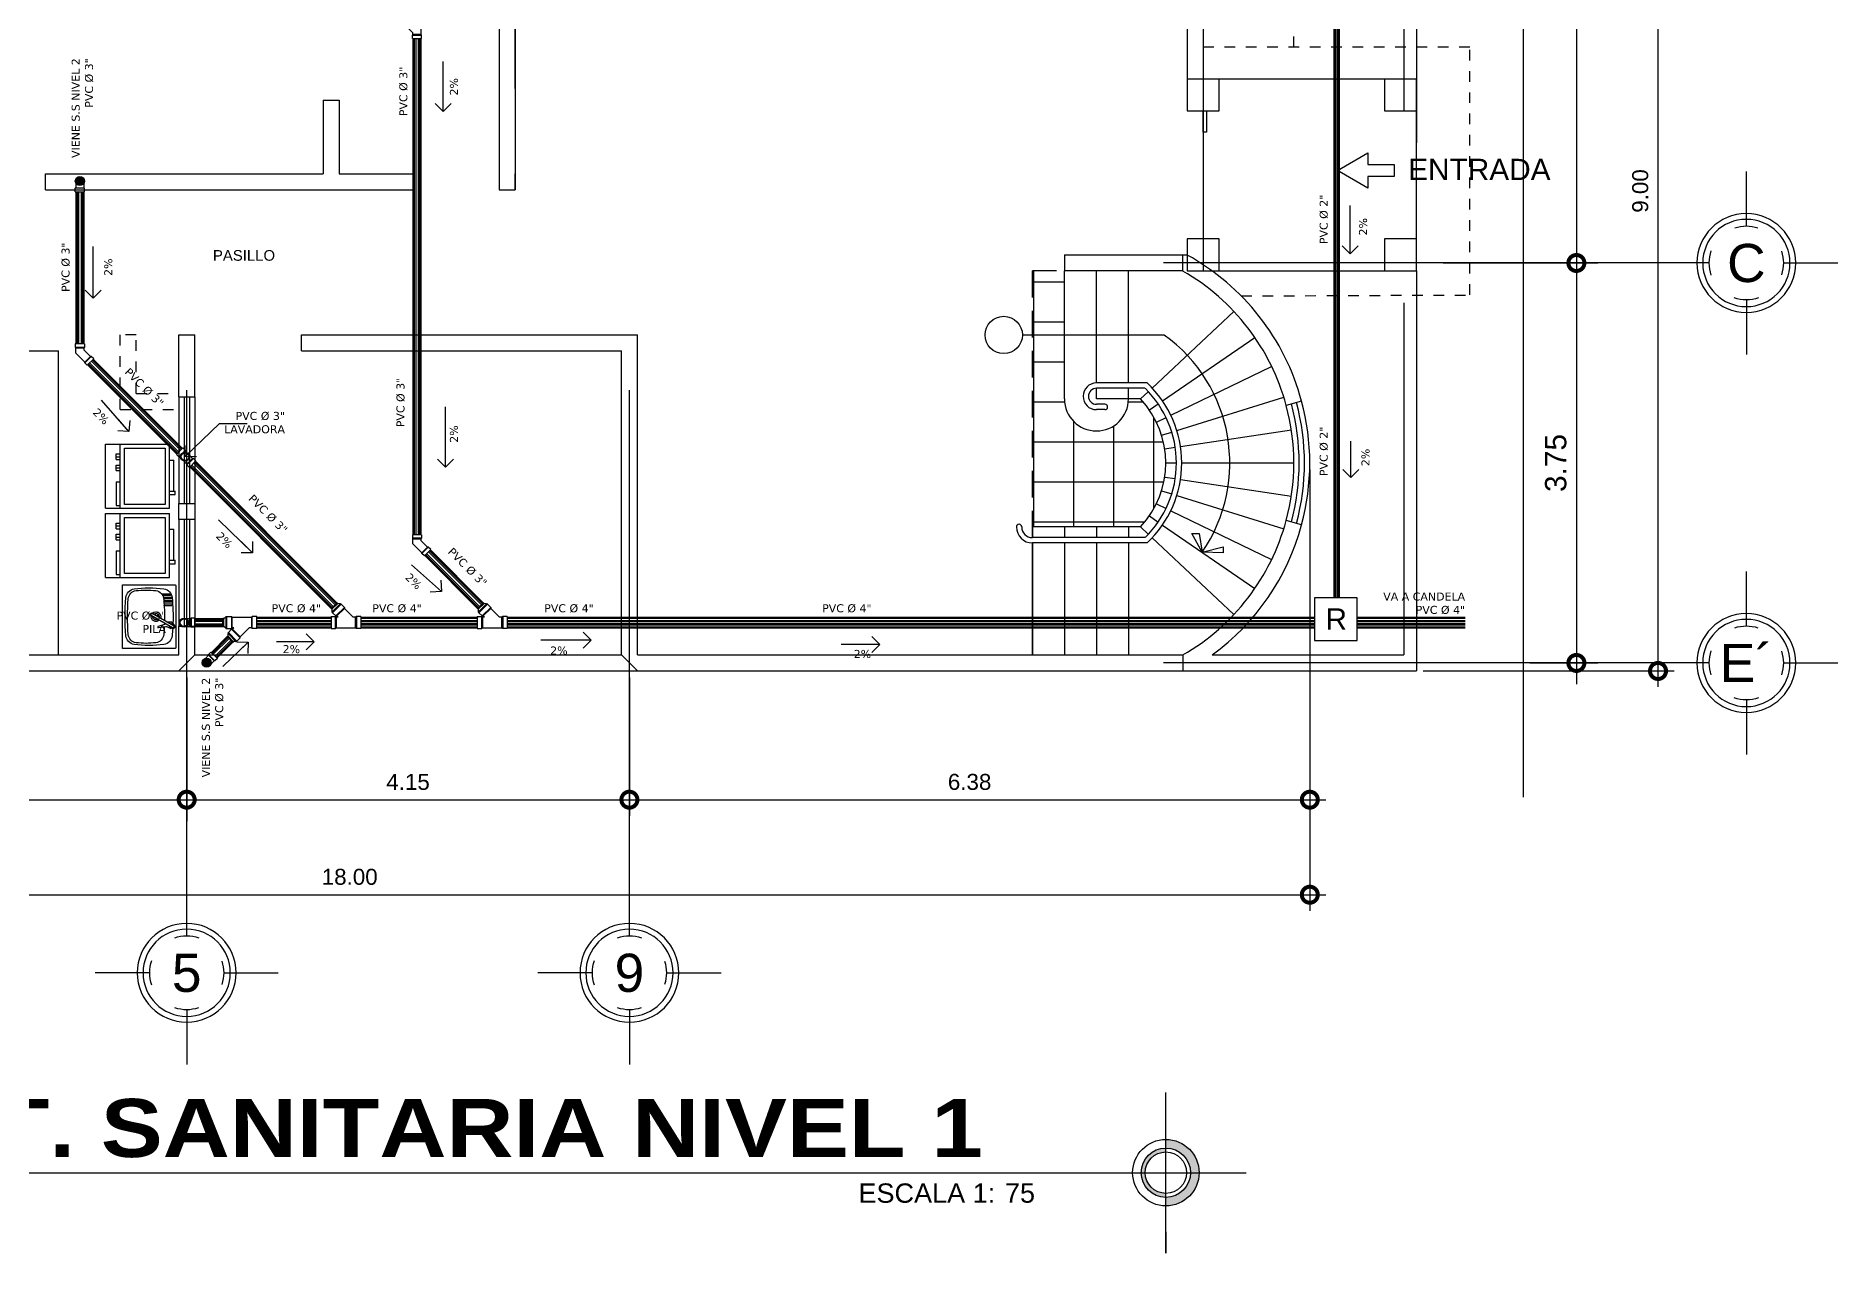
# Model space of a CAD drawing. Header units: inches. Extents: x -370 to 18, y -197 to 199.
# Drawn here: x -309.47 to -292.58, y -91.3 to -79.89 of the extents above; entities that cross this region are included whole.
import ezdxf
from ezdxf.enums import TextEntityAlignment as Align

# ---------------------------------------------------------------- set-up
doc = ezdxf.new("R2010")
doc.units = ezdxf.units.IN
doc.header["$MEASUREMENT"] = 0
doc.header["$PDMODE"] = 34
doc.header["$PDSIZE"] = 0.2
for name, pattern in [('CENTER2', [28.575, 19.05, -3.175, 3.175, -3.175]), ('DASHED', [0.75, 0.5, -0.25]), ('RAYITAS', [0.375, 0.25, -0.125])]:
    doc.linetypes.add(name, pattern=pattern)
for name, color, linetype in [('artefactos', 1, 'Continuous'), ('DRENAJE', 1, 'Continuous'), ('MUEBLES', 7, 'Continuous'), ('sanitarios', 9, 'Continuous'), ('SIMBOLOS', 7, 'Continuous')]:
    doc.layers.add(name, color=color, linetype=linetype)
doc.styles.add('1', font='arial.ttf')
doc.styles.add('2', font='')
doc.styles.get("Standard").update_dxf_attribs({"font": 'arial.ttf'})
doc.styles.add('VERDANA2', font='verdana.ttf')
doc.styles.get('2').set_extended_font_data('Arial Black')
doc.dimstyles.new('E100', dxfattribs={"dimtxt": 0.15, "dimasz": 0.15, "dimexe": 0.15, "dimexo": 0.0625, "dimgap": 0.09, "dimtad": 1, "dimzin": 0, "dimdsep": 46, "dimtxsty": 'Standard', "dimblk": 'DOTSMALL', "dimcen": 0.09, "dimdle": 0.15, "dimclrd": 1, "dimclre": 1, "dimclrt": 2, "dimazin": 0, "dimtfac": 1, "dimtofl": 0, "dimtmove": 1, "dimatfit": 1, "dimldrblk": 'OPEN90', "dimfxl": 1, "dimtolj": 1, "dimtzin": 0, "dimarcsym": 0})

# ---------------------------------------------------------------- blocks, each defined once
blk = doc.blocks.new('lava_pl')
at = {"layer": 'artefactos'}
for p, q in [((-0.6, 0.6), (-0.6, 0)), ((-0.6, 0.6), (0, 0.6)), ((0, 0.6), (0, 0)), ((-0.6, 0.461), (0, 0.461)), ((-0.574, 0.5), (-0.574, 0.461)), ((-0.352, 0.5), (-0.574, 0.5)), ((-0.352, 0.5), (-0.352, 0.461)), ((-0.248, 0.5), (-0.196, 0.5)), ((-0.248, 0.5), (-0.248, 0.463)), ((-0.248, 0.463), (-0.196, 0.463)), ((-0.222, 0.5), (-0.222, 0.463)), ((-0.196, 0.5), (-0.196, 0.463)), ((-0.143, 0.5), (-0.091, 0.5)), ((-0.143, 0.5), (-0.143, 0.463)), ((-0.143, 0.463), (-0.091, 0.463)), ((-0.117, 0.5), (-0.117, 0.463)), ((-0.091, 0.5), (-0.091, 0.463)), ((-0.6, 0), (0, 0)), ((-0.473, 0), (-0.473, -0.055)), ((-0.439, 0), (-0.439, -0.055)), ((-0.473, -0.055), (-0.439, -0.055)), ((-0.439, 0), (-0.439, -0.04)), ((-0.439, -0.04), (-0.149, -0.04)), ((-0.149, 0), (-0.149, -0.04))]:
    blk.add_line(p, q, dxfattribs=at)
blk.add_lwpolyline([(-0.564, 0.421), (-0.037, 0.421), (-0.037, 0.04), (-0.564, 0.04)], close=True, dxfattribs=at)
blk = doc.blocks.new('lavamanos tlimpio')
at = {"layer": 'artefactos'}
for p, q in [((10.6, -10.3), (10.6, -3.5)), ((11.9, -10.4), (11.9, -3.5)), ((13.8, -10.4), (13.8, -3.7)), ((15.1, -10.6), (15.1, -3.7)), ((17, -10.7), (17, -3.9)), ((18.3, -11.1), (18.3, -3.9)), ((20.2, -11.5), (20.2, -4.8)), ((21.5, -13), (21.5, -4.8))]:
    blk.add_line(p, q, dxfattribs=at)
blk.add_lwpolyline([(30, -49.2), (30, -0.8, 0.414214), (29.2, 0), (-29.2, 0, 0.414214), (-30, -0.8), (-30, -49.2, 0.414214), (-29.2, -50), (29.2, -50, 0.414214)], format="xyb", close=True, dxfattribs=at)
for points in [[(-6.3, -2.5, 0.16165), (-7.8, -1.6), (-9.1, -0.8, 0.405288), (-11.2, -2), (-11.2, -3.5, 0.262176), (-10.5, -6.2)], [(-9.6, -4.3, 0.344116), (-9.7, -7.7), (-9.5, -8.3, -0.110943), (-9.5, -9.1), (-10.6, -16, 0.394589), (-10.1, -16.7), (-10, -16.7)], [(-6.8, -9.1, 0.076052), (-7.1, -9.7), (-9.1, -16.3, -0.394589), (-9.8, -16.8), (-10, -16.7)], [(-5.4, -7.7, 0.68313), (-7.9, -3.3)]]:
    blk.add_lwpolyline(points, format="xyb", dxfattribs=at)
for points in [[(-10.5, -6.2), (-9.9, -7.4)], [(-10.4, -3), (1.1, -23)], [(-8.6, -2), (2.9, -22)]]:
    blk.add_lwpolyline(points, dxfattribs=at)
for centre, radius, start, end in [((73, -25), 100, 171.9569, 188.0431), ((-17.1, -12.3), 9, 95.138, 171.9569), ((-16, -19.7), 8.5, 94.7912, 172.9336), ((0, -202.5), 200, 93.2141, 95.138), ((0, -210.5), 200, 92.7843, 94.7912), ((-9.5, -2.5), 1.5, 9.298, 247.8045), ((-9.5, -2.5), 1, 30, 210), ((-7.5, -5), 2.75, 152.2794, 192.5302), ((-7.5, -5), 2.75, 351.5788, 108.8589), ((0, -210.5), 200, 91.7204, 92.1195), ((0, -202.5), 200, 84.862, 91.7916), ((0, -18.5), 4.5, 136.0639, 277.5113), ((0, -210.5), 200, 85.2728, 91.0678), ((0, -18.5), 3, 144.5233, 275.4767), ((0, -18.5), 4.5, 316.1452, 110.3438), ((0, -18.5), 3, 314.5724, 105.4276), ((10.1, -10.3), 0.5, 267.0983, 0), ((11.3, -3.5), 0.65, 0, 180), ((12.4, -10.4), 0.5, 180, 266.4399), ((13.3, -10.4), 0.5, 266.1822, 0), ((14.5, -3.7), 0.65, 0, 180), ((15.6, -10.6), 0.5, 180, 265.5232), ((16.5, -10.7), 0.5, 266.4637, 0), ((16, -19.7), 8.5, 7.0664, 86.7126), ((17.7, -3.9), 0.65, 0, 180), ((17.1, -12.3), 9, 8.0431, 84.862), ((18.8, -11.1), 0.5, 180, 251.5041), ((19.7, -11.5), 0.5, 245.3398, 0), ((20.9, -4.8), 0.65, 0, 179.9999), ((22, -13), 0.5, 180, 227.7171), ((-73, -25), 100, 351.9569, 8.0431), ((50, -27.8), 75, 172.9336, 187.0664), ((2, -22.5), 1.5, 161.8103, 78.1897), ((2, -22.5), 1, 210, 30), ((-50, -27.8), 75, 352.9336, 7.0664), ((-17.1, -37.7), 9, 188.0431, 264.862), ((-16, -36), 8.5, 187.0664, 265.2088), ((0, 152.5), 200, 264.862, 275.138), ((0, 154.8), 200, 265.2088, 274.7912), ((16, -36), 8.5, 274.7912, 352.9336), ((17.1, -37.7), 9, 275.138, 351.9569)]:
    blk.add_arc(centre, radius, start, end, dxfattribs=at)
blk = doc.blocks.new('EJE NORTE NUEVO')
at = {"color": 8}
for p, q in [((0, 3.252), (0, 3.764)), ((-0.347, 2.905), (-0.859, 2.905)), ((0.347, 2.905), (0.859, 2.905))]:
    blk.add_line(p, q, dxfattribs=at)
at = {"color": 2, "linetype": 'CENTER2'}
blk.add_line((0, 2.558), (0, -2.558), dxfattribs=at)
at = {"color": 8}
blk.add_circle((0, 2.905), 0.463, dxfattribs=at)
at = {"color": 4}
blk.add_circle((0, 2.905), 0.409, dxfattribs=at)
at = {"color": 8}
for start, end in [(71.4161, 108.5839), (160.6993, 199.2784), (341.7694, 18.2529), (251.0526, 288.9474)]:
    blk.add_arc((0, 2.905), 0.347, start, end, dxfattribs=at)
at = {"color": 4}
blk.add_attdef('A', text='', height=0.358, dxfattribs=at).set_placement((0, 2.905), align=Align.MIDDLE_CENTER)
blk = doc.blocks.new('_DotSmall')
at = {"color": 0, "linetype": 'ByBlock', "const_width": 0.5}
blk.add_lwpolyline([(-0.0625, 0, 1), (0.0625, 0, 1)], format="xyb", close=True, dxfattribs=at)
blk = doc.blocks.new('*D139')
at = {"color": 1, "lineweight": -2, "transparency": 16777216}
for p, q in [((-241.938, 105.222), (-241.938, 103.877)), ((-234.541, 105.222), (-234.541, 103.877)), ((-242.138, 104.077), (-234.341, 104.077))]:
    blk.add_line(p, q, dxfattribs=at)
at = {"layer": 'DEFPOINTS', "color": 0, "transparency": 16777216}
for p in [(-241.938, 105.284), (-234.541, 105.284), (-234.541, 104.077)]:
    blk.add_point(p, dxfattribs=at)
at = {"color": 1, "lineweight": -2, "transparency": 16777216, "xscale": 0.3, "yscale": 0.3, "zscale": 0.3, "rotation": 180}
blk.add_blockref('_DotSmall', (-241.938, 104.077), dxfattribs=at)
at = {"color": 1, "lineweight": -2, "transparency": 16777216, "xscale": 0.3, "yscale": 0.3, "zscale": 0.3}
blk.add_blockref('_DotSmall', (-234.541, 104.077), dxfattribs=at)
at = {"color": 2, "transparency": 16777216, "insert": (-238.24, 104.269), "char_height": 0.2, "attachment_point": 5}
blk.add_mtext('\\A1;7.40', dxfattribs=at)
blk = doc.blocks.new('_Open90')
at = {"color": 0, "linetype": 'ByBlock', "lineweight": -2}
for p, q in [((0, 0), (-1, 0)), ((-0.5, 0.5), (0, 0)), ((0, 0), (-0.5, -0.5))]:
    blk.add_line(p, q, dxfattribs=at)
blk = doc.blocks.new('*D491')
at = {"color": 1, "lineweight": -2, "transparency": 16777216}
for p, q in [((7.472, -0.062), (7.472, -1.357)), ((11.622, -0.062), (11.622, -1.357)), ((7.322, -1.207), (11.772, -1.207))]:
    blk.add_line(p, q, dxfattribs=at)
at = {"layer": 'DEFPOINTS', "color": 0, "transparency": 16777216}
for p in [(7.472, 0), (11.622, 0), (11.622, -1.207)]:
    blk.add_point(p, dxfattribs=at)
at = {"color": 1, "lineweight": -2, "transparency": 16777216, "xscale": 0.3, "yscale": 0.3, "zscale": 0.3, "rotation": 180}
blk.add_blockref('_DotSmall', (7.472, -1.207), dxfattribs=at)
at = {"color": 1, "lineweight": -2, "transparency": 16777216, "xscale": 0.3, "yscale": 0.3, "zscale": 0.3}
blk.add_blockref('_DotSmall', (11.622, -1.207), dxfattribs=at)
at = {"color": 2, "transparency": 16777216, "insert": (9.547, -1.041), "char_height": 0.15, "attachment_point": 5}
blk.add_mtext('\\A1;4.15', dxfattribs=at)
blk = doc.blocks.new('*D475')
at = {"color": 1, "lineweight": -2, "transparency": 16777216}
for p, q in [((18, 1.887), (18, -2.248)), ((0, -0.062), (0, -2.248)), ((-0.15, -2.098), (18.15, -2.098))]:
    blk.add_line(p, q, dxfattribs=at)
at = {"layer": 'DEFPOINTS', "color": 0, "transparency": 16777216}
for p in [(18, 1.95), (0, 0), (18, -2.098)]:
    blk.add_point(p, dxfattribs=at)
at = {"color": 1, "lineweight": -2, "transparency": 16777216, "xscale": 0.3, "yscale": 0.3, "zscale": 0.3, "rotation": 180}
blk.add_blockref('_DotSmall', (0, -2.098), dxfattribs=at)
at = {"color": 1, "lineweight": -2, "transparency": 16777216, "xscale": 0.3, "yscale": 0.3, "zscale": 0.3}
blk.add_blockref('_DotSmall', (18, -2.098), dxfattribs=at)
at = {"color": 2, "transparency": 16777216, "insert": (9, -1.931), "char_height": 0.15, "attachment_point": 5}
blk.add_mtext('\\A1;18.00', dxfattribs=at)
blk = doc.blocks.new('*D476')
at = {"color": 1, "lineweight": -2, "transparency": 16777216}
for p, q in [((11.622, -0.062), (11.622, -1.357)), ((18, -0.062), (18, -1.357)), ((11.472, -1.207), (18.15, -1.207))]:
    blk.add_line(p, q, dxfattribs=at)
at = {"layer": 'DEFPOINTS', "color": 0, "transparency": 16777216}
for p in [(11.622, 0), (18, 0), (18, -1.207)]:
    blk.add_point(p, dxfattribs=at)
at = {"color": 1, "lineweight": -2, "transparency": 16777216, "xscale": 0.3, "yscale": 0.3, "zscale": 0.3, "rotation": 180}
blk.add_blockref('_DotSmall', (11.622, -1.207), dxfattribs=at)
at = {"color": 1, "lineweight": -2, "transparency": 16777216, "xscale": 0.3, "yscale": 0.3, "zscale": 0.3}
blk.add_blockref('_DotSmall', (18, -1.207), dxfattribs=at)
at = {"color": 2, "transparency": 16777216, "insert": (14.811, -1.041), "char_height": 0.15, "attachment_point": 5}
blk.add_mtext('\\A1;6.38', dxfattribs=at)
blk = doc.blocks.new('*D140')
at = {"color": 1, "lineweight": -2, "transparency": 16777216}
for p, q in [((-221.514, 114.409), (-221.514, 108.909)), ((-222.764, 114.209), (-221.314, 114.209)), ((-222.764, 109.109), (-221.314, 109.109))]:
    blk.add_line(p, q, dxfattribs=at)
at = {"layer": 'DEFPOINTS', "color": 0, "transparency": 16777216}
for p in [(-222.827, 114.209), (-222.827, 109.109), (-221.514, 109.109)]:
    blk.add_point(p, dxfattribs=at)
at = {"color": 1, "lineweight": -2, "transparency": 16777216, "xscale": 0.3, "yscale": 0.3, "zscale": 0.3}
for p, rotation in [((-221.514, 114.209), 90), ((-221.514, 109.109), 270)]:
    blk.add_blockref('_DotSmall', p, dxfattribs=dict(at, rotation=rotation))
at = {"color": 2, "transparency": 16777216, "insert": (-221.707, 111.659), "char_height": 0.2, "attachment_point": 5, "rotation": 90}
blk.add_mtext('\\A1;5.10', dxfattribs=at)
blk = doc.blocks.new('*D141')
at = {"color": 1, "lineweight": -2, "transparency": 16777216}
for p, q in [((-221.514, 109.309), (-221.514, 105.159)), ((-222.764, 109.109), (-221.314, 109.109)), ((-221.951, 105.359), (-221.314, 105.359))]:
    blk.add_line(p, q, dxfattribs=at)
at = {"layer": 'DEFPOINTS', "color": 0, "transparency": 16777216}
for p in [(-222.827, 109.109), (-222.013, 105.359), (-221.514, 105.359)]:
    blk.add_point(p, dxfattribs=at)
at = {"color": 1, "lineweight": -2, "transparency": 16777216, "xscale": 0.3, "yscale": 0.3, "zscale": 0.3}
for p, rotation in [((-221.514, 109.109), 90), ((-221.514, 105.359), 270)]:
    blk.add_blockref('_DotSmall', p, dxfattribs=dict(at, rotation=rotation))
at = {"color": 2, "transparency": 16777216, "insert": (-221.707, 107.234), "char_height": 0.2, "attachment_point": 5, "rotation": 90}
blk.add_mtext('\\A1;3.75', dxfattribs=at)
blk = doc.blocks.new('*D477')
at = {"color": 1, "lineweight": -2, "transparency": 16777216}
for p, q in [((21.264, -0.15), (21.264, 9.15)), ((17.942, 9), (21.414, 9)), ((19.062, 0), (21.414, 0))]:
    blk.add_line(p, q, dxfattribs=at)
at = {"layer": 'DEFPOINTS', "color": 0, "transparency": 16777216}
for p in [(17.88, 9), (21.264, 9), (19, 0)]:
    blk.add_point(p, dxfattribs=at)
at = {"color": 1, "lineweight": -2, "transparency": 16777216, "xscale": 0.3, "yscale": 0.3, "zscale": 0.3}
for p, rotation in [((21.264, 9), 90), ((21.264, 0), 270)]:
    blk.add_blockref('_DotSmall', p, dxfattribs=dict(at, rotation=rotation))
at = {"color": 2, "transparency": 16777216, "insert": (21.098, 4.5), "char_height": 0.15, "attachment_point": 5, "rotation": 90}
blk.add_mtext('\\A1;9.00', dxfattribs=at)
blk = doc.blocks.new('4004YDBP')
at = {"layer": 'DRENAJE', "color": 3}
for p, q in [((0.064, 0.212), (-0.064, 0.212)), ((-0.064, 0.212), (-0.064, 0.163)), ((0.064, 0.212), (0.064, 0.163)), ((0.104, 0.195), (0.07, 0.161)), ((0.195, 0.105), (0.104, 0.195)), ((-0.064, 0.163), (-0.056, 0.156)), ((-0.056, 0.156), (-0.056, -0.048)), ((0.064, 0.163), (0.056, 0.156)), ((0.056, 0.136), (0.056, 0.156)), ((0.07, 0.15), (0.056, 0.136)), ((0.056, -0.023), (0.15, 0.07)), ((0.07, 0.161), (0.07, 0.15)), ((0.16, 0.07), (0.15, 0.07)), ((0.195, 0.105), (0.16, 0.07)), ((-0.064, -0.056), (-0.056, -0.048)), ((-0.064, -0.104), (-0.064, -0.056)), ((0.064, -0.104), (-0.064, -0.104)), ((0.056, -0.048), (0.056, -0.023)), ((0.064, -0.056), (0.056, -0.048)), ((0.064, -0.104), (0.064, -0.056))]:
    blk.add_line(p, q, dxfattribs=at)
at = {"layer": 'DRENAJE', "color": 1}
for p, q in [((-0.064, 0.163), (0.064, 0.163)), ((0.056, 0.156), (-0.056, 0.156)), ((0.07, 0.161), (0.16, 0.07)), ((0.15, 0.07), (0.07, 0.15)), ((0.064, -0.056), (-0.064, -0.056)), ((-0.056, -0.048), (0.056, -0.048))]:
    blk.add_line(p, q, dxfattribs=at)
blk = doc.blocks.new('A$C3D1B28AD')
at = {"layer": 'DRENAJE', "color": 3}
for p, q in [((0.006, 0.254), (-0.12, 0.128)), ((0.04, 0.299), (0.006, 0.265)), ((0.006, 0.265), (0.006, 0.254)), ((0.131, 0.209), (0.04, 0.299)), ((-0.128, 0.049), (-0.12, 0.056)), ((-0.128, 0), (-0.128, 0.049)), ((0, 0), (-0.128, 0)), ((-0.12, 0.128), (-0.12, 0.056)), ((-0.008, 0.081), (0.086, 0.175)), ((-0.008, 0.056), (-0.008, 0.081)), ((0, 0.049), (-0.008, 0.056)), ((0, 0), (0, 0.049)), ((0.096, 0.175), (0.086, 0.175)), ((0.131, 0.209), (0.096, 0.175))]:
    blk.add_line(p, q, dxfattribs=at)
at = {"layer": 'DRENAJE', "color": 1}
for p, q in [((0.006, 0.265), (0.096, 0.175)), ((0.086, 0.175), (0.006, 0.254)), ((0, 0.049), (-0.128, 0.049)), ((-0.12, 0.056), (-0.008, 0.056))]:
    blk.add_line(p, q, dxfattribs=at)
blk = doc.blocks.new('4004CSDP')
at = {"layer": 'DRENAJE', "color": 3}
for p, q in [((-0.064, 0.15), (-0.064, 0.101)), ((0.064, 0.15), (-0.064, 0.15)), ((-0.064, 0.101), (-0.056, 0.093)), ((-0.056, 0.03), (-0.056, 0.093)), ((0.064, 0.101), (0.056, 0.093)), ((0.056, 0.03), (0.056, 0.093)), ((0.064, 0.15), (0.064, 0.101))]:
    blk.add_line(p, q, dxfattribs=at)
at = {"layer": 'DRENAJE', "color": 1}
for p, q in [((-0.064, 0.101), (0.064, 0.101)), ((0.056, 0.093), (-0.056, 0.093))]:
    blk.add_line(p, q, dxfattribs=at)
at = {"layer": 'DRENAJE', "color": 2}
for radius in [0.064, 0.0538]:
    blk.add_circle((0, 0), radius, dxfattribs=at)
blk = doc.blocks.new('A$C3BCC7B92')
at = {"layer": 'SIMBOLOS', "color": 1}
for p, q in [((-0.1, 0.016), (0.1, 0.016)), ((-0.1, 0.016), (-0.1, 0)), ((0.1, 0), (-0.1, 0)), ((-0.093, 0.016), (-0.063, 0.048)), ((0.068, 0.064), (-0.068, 0.064)), ((-0.068, 0.048), (-0.068, 0.064)), ((0.068, 0.048), (-0.068, 0.048)), ((0.093, 0.016), (0.063, 0.048)), ((0.068, 0.048), (0.068, 0.064)), ((0.1, 0.016), (0.1, 0))]:
    blk.add_line(p, q, dxfattribs=at)
blk = doc.blocks.new('A$C4C90541D')
at = {"color": 1}
for p, q in [((-0.128, 0.121), (-0.043, 0.121)), ((-0.073, 0.105), (-0.113, 0.105)), ((0.043, 0.121), (0.128, 0.121)), ((0.113, 0.105), (0.073, 0.105)), ((0.128, -0.202), (-0.128, -0.202)), ((-0.113, -0.187), (0.113, -0.187))]:
    blk.add_line(p, q, dxfattribs=at)
at = {"layer": 'SIMBOLOS', "color": 3}
for p, q in [((-0.128, 0.218), (0.128, 0.218)), ((-0.128, 0.218), (0.128, 0.218)), ((-0.128, 0.218), (-0.128, 0.121)), ((-0.128, 0.121), (-0.113, 0.105)), ((-0.113, 0.105), (-0.113, 0.06)), ((0.128, 0.121), (0.113, 0.105)), ((0.113, 0.105), (0.113, 0.06)), ((0.128, 0.218), (0.128, 0.121)), ((-0.128, -0.202), (-0.113, -0.187)), ((-0.128, -0.299), (-0.128, -0.202)), ((-0.128, -0.299), (0.128, -0.299)), ((-0.113, -0.06), (-0.113, -0.187)), ((0.113, -0.06), (0.113, -0.187)), ((0.128, -0.202), (0.113, -0.187)), ((0.128, -0.299), (0.128, -0.202))]:
    blk.add_line(p, q, dxfattribs=at)
at = {"layer": 'SIMBOLOS', "color": 2}
for radius in [0.128, 0.108]:
    blk.add_circle((0, 0), radius, dxfattribs=at)
blk = doc.blocks.new('*U690')
h = blk.add_hatch(color=1)
h.paths.add_polyline_path([(19.532, 0), (19.572, 0, 0.414214), (19.786, -0.214), (19.786, -0.255, -0.414214)])
h.paths.add_polyline_path([(19.786, 0.255), (19.786, 0.214, 0.414214), (19.572, 0), (19.532, 0, -0.414214)])
h = blk.add_hatch(color=1)
h.paths.add_polyline_path([(19.786, 0.255), (19.786, 0.343, -0.414214), (20.129, 0), (20.041, 0, 0.414214)])
h.paths.add_polyline_path([(20.041, 0), (20.129, 0, -0.414214), (19.786, -0.343), (19.786, -0.255, 0.414214)])
at = {"color": 13}
for p, q in [((19.786, -0.83), (19.786, 0.83)), ((0, 0), (20.616, 0))]:
    blk.add_line(p, q, dxfattribs=at)
at = {"color": 5}
for p, q in [((19.786, 0.611), (19.786, 0.83)), ((20.398, 0), (20.616, 0)), ((19.786, -0.611), (19.786, -0.83))]:
    blk.add_line(p, q, dxfattribs=at)
at = {"color": 13}
for radius in [0.343, 0.255, 0.214]:
    blk.add_circle((19.786, 0), radius, dxfattribs=at)
at = {"color": 2, "linetype": 'Continuous', "style": '1'}
blk.add_text('ESCALA 1:', height=0.2, dxfattribs=at).set_placement((16.61, -0.311))
at = {"color": 1, "linetype": 'Continuous', "style": '2'}
blk.add_attdef('TITULO', (0.308, 0.162), '', height=0.6, dxfattribs=at)
at = {"color": 2, "linetype": 'Continuous', "style": '1'}
blk.add_attdef('DESCRIPCION', (0.308, -0.373), '', height=0.2, dxfattribs=at)
at = {"color": 2, "style": '1'}
blk.add_attdef('ESCALA', (18.123, -0.311), '', height=0.2, dxfattribs=at)
blk = doc.blocks.new('A$C4C712806')
at = {"transparency": 33554610}
h = blk.add_hatch(dxfattribs=at)
h.set_pattern_fill('NET', color=8, scale=3)
h.set_pattern_definition([(0, (303.63194, -49.56618), (0, 0.375), []), (90, (303.63194, -49.56618), (-0.375, 2e-17), [])])
h.paths.add_polyline_path([(15.4, 1.35), (16.413, 1.35, 0.394835), (16.413, 2.55), (16.3, 2.55, -1), (15.7, 2.55), (15.7, 3.75), (15.4, 3.75)])
at = {"color": 8}
for p, q in [((10.4, 9), (10.4, 4.512)), ((10.55, 5.462), (10.55, 8.85)), ((10.55, 8.7), (10.55, 4.512)), ((18.88, 7.88), (18.88, 5.25)), ((19, 7.88), (19, 4.95)), ((20, 7.88), (20, -1.183)), ((16.85, 6.05), (16.85, 5.55)), ((17, 6.05), (17, 5.55)), ((8.75, 5.35), (8.75, 4.662)), ((8.75, 5.35), (8.9, 5.35)), ((8.9, 5.35), (8.9, 4.662)), ((6.15, 4.512), (6.15, 4.662)), ((6.15, 4.662), (8.75, 4.662)), ((8.9, 4.662), (9.6, 4.662)), ((9.6, 4.662), (9.6, 4.512)), ((10.55, 4.512), (10.55, 4.662)), ((10.55, 4.662), (10.55, 4.512)), ((6.15, 4.512), (9.6, 4.512)), ((10.4, 4.512), (10.55, 4.512)), ((15.7, 3.9), (16.85, 3.9)), ((15.7, 3.9), (15.7, 3.75)), ((16.811, 3.75), (16.811, 3.9)), ((16.811, 3.75), (15.7, 3.75)), ((15.7, 2.55), (15.7, 3.75)), ((16, 2.7), (16, 3.75)), ((16.3, 2.7), (16.3, 3.75)), ((19, 3.75), (19, 0)), ((18.88, 3.45), (18.88, 0.15)), ((16.523, 2.652), (17.289, 3.37)), ((7.397, 2.569), (7.397, 3.15)), ((7.397, 3.15), (7.547, 3.15)), ((7.547, 2.569), (7.547, 3.15)), ((8.547, 3), (8.547, 3.15)), ((8.547, 3.15), (11.697, 3.15)), ((11.697, 0.15), (11.697, 3.15)), ((16.619, 2.532), (17.485, 3.126)), ((5.15, 3), (6.27, 3)), ((6.27, 0.15), (6.27, 3)), ((8.547, 3), (11.547, 3)), ((11.547, 0.15), (11.547, 3)), ((16.697, 2.398), (17.642, 2.856)), ((7.397, 2.569), (7.547, 2.569)), ((16.475, 2.7), (16, 2.7)), ((16.455, 2.65), (16, 2.65)), ((16, 2.55), (16, 2.65)), ((16.413, 2.55), (16, 2.55)), ((16.3, 2.55), (16.3, 2.65)), ((16.413, 2.55), (16.486, 2.618)), ((16.754, 2.255), (17.757, 2.566)), ((16.079, 2.5), (16, 2.5)), ((16.079, 2.45), (16, 2.45)), ((16.496, 2.447), (16.578, 2.504)), ((16.562, 2.333), (16.652, 2.377)), ((17.923, 2.529), (17.779, 2.49)), ((16.611, 2.21), (16.706, 2.24)), ((16.788, 2.104), (17.827, 2.261)), ((16.64, 2.082), (16.739, 2.097)), ((16.65, 1.95), (16.75, 1.95)), ((16.8, 1.95), (17.85, 1.95)), ((16.611, 1.69), (16.706, 1.66)), ((16.64, 1.818), (16.739, 1.803)), ((16.788, 1.796), (17.827, 1.639)), ((16.562, 1.567), (16.652, 1.523)), ((16.754, 1.645), (17.757, 1.334)), ((16.496, 1.453), (16.578, 1.396)), ((16.619, 1.368), (17.485, 0.774)), ((16.697, 1.502), (17.642, 1.044)), ((17.923, 1.371), (17.779, 1.41)), ((15.3, 1.35), (15.3, 1.35)), ((16.413, 1.35), (15.4, 1.35)), ((15.4, 1.35), (15.4, 1.25)), ((16.455, 1.25), (15.4, 1.25)), ((16.475, 1.2), (15.4, 1.2)), ((15.4, 1.2), (15.4, 0.15)), ((15.4, 0.15), (15.4, 1.2)), ((15.7, 1.35), (15.7, 1.25)), ((15.7, 1.2), (15.7, 0.15)), ((16, 1.35), (16, 1.25)), ((16, 1.2), (16, 0.15)), ((16.3, 1.35), (16.3, 1.25)), ((16.3, 1.2), (16.3, 0.15)), ((16.413, 1.35), (16.486, 1.282)), ((16.523, 1.248), (17.289, 0.53)), ((7.397, 0.15), (7.397, 0.419)), ((7.397, 0.419), (7.547, 0.419)), ((7.547, 0.15), (7.547, 0.419)), ((0, 0), (19, 0)), ((0.15, 0.15), (7.397, 0.15)), ((7.547, 0.15), (7.397, 0)), ((7.547, 0.15), (11.547, 0.15)), ((11.547, 0.15), (11.697, 0)), ((11.697, 0.15), (16.811, 0.15)), ((16.811, 0.15), (16.811, 0)), ((17.085, 0.15), (18.88, 0.15))]:
    blk.add_line(p, q, dxfattribs=at)
at = {"color": 8, "linetype": 'RAYITAS', "ltscale": 0.3}
blk.add_line((17.85, 5.85), (17.85, 8.994), dxfattribs=at)
at = {"color": 8, "linetype": 'DASHED', "ltscale": 0.5}
for p in [(15.4, 1.25), (16, 3.75)]:
    blk.add_line(p, (15.4, 3.75), dxfattribs=at)
at = {"color": 8, "linetype": 'DASHED', "ltscale": 0.2}
for p, q in [((6.847, 2.45), (6.847, 3.15)), ((6.997, 3.15), (6.847, 3.15)), ((6.997, 2.6), (6.997, 3.15)), ((6.997, 2.6), (7.397, 2.6)), ((6.847, 2.45), (7.397, 2.45))]:
    blk.add_line(p, q, dxfattribs=at)
at = {"color": 1}
for p, q in [((7.397, 2.569), (7.397, 1.569)), ((7.547, 2.569), (7.547, 1.569)), ((7.397, 1.419), (7.397, 0.419)), ((7.547, 1.419), (7.547, 0.419))]:
    blk.add_line(p, q, dxfattribs=at)
at = {"color": 2}
for p, q in [((7.447, 2.569), (7.447, 1.569)), ((7.497, 2.569), (7.497, 1.569)), ((7.447, 1.419), (7.447, 0.419)), ((7.497, 1.419), (7.497, 0.419))]:
    blk.add_line(p, q, dxfattribs=at)
at = {"color": 8, "linetype": 'RAYITAS', "ltscale": 0.3}
blk.add_lwpolyline([(17.358, 3.516), (17.358, 3.516), (19.5, 3.525), (19.5, 5.85), (17, 5.85), (17, 5.85)], dxfattribs=at)
at = {"color": 8}
for points in [[(19, 5.55), (17, 5.55), (17, 3.75), (19, 3.75)], [(17, 5.25), (17.031, 5.25), (17.031, 5.05), (17, 5.05)], [(7.397, 1.569), (7.547, 1.569), (7.547, 1.419), (7.397, 1.419)]]:
    blk.add_lwpolyline(points, close=True, dxfattribs=at)
for points in [[(15.306, 3.15), (16.635, 3.15)], [(16.99, 1.113), (16.894, 1.29), (16.962, 1.29), (16.99, 1.113), (17.188, 1.163), (17.188, 1.107), (16.99, 1.113)]]:
    blk.add_lwpolyline(points, dxfattribs=at)
blk.add_circle((15.131, 3.15), 0.175, dxfattribs=at)
for centre, radius, start, end in [((15.772, 1.95), 2.228, 15.0705, 61.0594), ((15.772, 1.95), 2.078, 15.0705, 60.0096), ((15.772, 1.95), 1.478, 325.5266, 54.2687), ((16, 2.55), 0.3, 180, 0), ((16, 2.575), 0.125, 90, 270), ((16, 2.575), 0.075, 90, 270), ((15.772, 1.95), 0.878, 316.9083, 43.0917), ((15.772, 1.95), 0.978, 314.3113, 45.6887), ((15.772, 1.95), 1.028, 313.165, 46.835), ((16.079, 2.475), 0.025, 270, 90), ((15.275, 1.35), 0.025, 0, 180), ((15.772, 1.95), 2.078, 299.9904, 344.9295), ((15.772, 1.95), 2.228, 306.118, 344.9295), ((15.4, 1.35), 0.15, 180, 270), ((15.4, 1.35), 0.1, 180, 270)]:
    blk.add_arc(centre, radius, start, end, dxfattribs=at)
at = {"color": 1}
for radius in [2.078, 2.228]:
    blk.add_arc((15.772, 1.95), radius, 344.9295, 15.0705, dxfattribs=at)
at = {"color": 2}
for radius in [2.128, 2.178]:
    blk.add_arc((15.772, 1.95), radius, 344.9295, 15.0705, dxfattribs=at)
at = {"layer": 'MUEBLES', "color": 8}
for points in [[(16.85, 5.25), (17.15, 5.25), (17.15, 5.55), (16.85, 5.55)], [(18.7, 5.25), (19, 5.25), (19, 5.55), (18.7, 5.55)], [(16.85, 3.75), (17.15, 3.75), (17.15, 4.05), (16.85, 4.05)], [(18.7, 3.75), (19, 3.75), (19, 4.05), (18.7, 4.05)]]:
    blk.add_lwpolyline(points, close=True, dxfattribs=at)
blk.add_lwpolyline([(18.544, 4.749), (18.792, 4.749), (18.792, 4.635), (18.544, 4.635), (18.544, 4.527), (18.259, 4.692), (18.544, 4.857), (18.544, 4.749)], dxfattribs=at)
ref = blk.add_blockref('EJE NORTE NUEVO', (19.187, 3.825), dxfattribs=dict(xscale=-1, rotation=270))
ref.add_attrib('A', 'C', dxfattribs={"color": 4, "height": 0.358}).set_placement((22.092, 3.825), align=Align.MIDDLE_CENTER)
at = {"color": 8}
ref = blk.add_blockref('EJE NORTE NUEVO', (7.472, 0.075), dxfattribs=dict(at, xscale=-1, rotation=180))
ref.add_attrib('A', '5', dxfattribs={"color": 4, "height": 0.358}).set_placement((7.472, -2.83), align=Align.MIDDLE_CENTER)
ref = blk.add_blockref('EJE NORTE NUEVO', (11.622, 0.075), dxfattribs=dict(at, xscale=-1, rotation=180))
ref.add_attrib('A', '9', dxfattribs={"color": 4, "height": 0.358}).set_placement((11.622, -2.83), align=Align.MIDDLE_CENTER)
ref = blk.add_blockref('EJE NORTE NUEVO', (19.187, 0.075), dxfattribs=dict(xscale=-1, rotation=270))
ref.add_attrib('A', 'E´', dxfattribs={"color": 4, "height": 0.3581}).set_placement((22.092, 0.075), align=Align.MIDDLE_CENTER)
at = {"layer": 'artefactos', "color": 8, "rotation": 90}
for p in [(7.31, 2.126), (7.31, 1.477)]:
    blk.add_blockref('lava_pl', p, dxfattribs=at)
at = {"layer": 'sanitarios', "color": 8, "xscale": -0.01000000000203727, "yscale": 0.01000000000021828, "zscale": 0.01, "rotation": 270}
blk.add_blockref('lavamanos tlimpio', (7.369, 0.509), dxfattribs=at)
at = {"color": 8, "attachment_point": 1}
for s, insert, char_height in [('ENTRADA', (18.922, 4.802), 0.2), ('PASILLO', (7.718, 3.946), 0.1)]:
    blk.add_mtext(s, dxfattribs=dict(at, insert=insert, char_height=char_height))
dim = blk.add_linear_dim(base=(21.264, 9), p1=(19, 0), p2=(17.88, 9), angle=90, dimstyle='E100')
dim.commit()
dim.dimension.update_dxf_attribs({"geometry": '*D477', "text_midpoint": (21.098, 4.5)})
for base, p1, p2, picture, middle in [((20.499, 3.825), (19.187, 8.925), (19.187, 3.825), '*D140', (20.307, 6.375)), ((20.499, 0.075), (19.187, 3.825), (20, 0.075), '*D141', (20.307, 1.95))]:
    dim = blk.add_linear_dim(base=base, p1=p1, p2=p2, angle=90, dimstyle='E100')
    dim.commit()
    dim.dimension.update_dxf_attribs({"geometry": picture, "text_midpoint": middle, "insert": (242.013, -105.284)})
at = {"color": 8}
for base, p1, p2, picture, middle in [((18, -2.098), (0, 0), (18, 1.95), '*D475', (9, -1.931)), ((11.622, -1.207), (7.472, 0), (11.622, 0), '*D491', (9.547, -1.041)), ((18, -1.207), (11.622, 0), (18, 0), '*D476', (14.811, -1.041))]:
    dim = blk.add_linear_dim(base=base, p1=p1, p2=p2, dimstyle='E100', dxfattribs=at)
    dim.commit()
    dim.dimension.update_dxf_attribs({"geometry": picture, "text_midpoint": middle})
dim = blk.add_linear_dim(base=(7.472, -1.207), p1=(0.075, 0), p2=(7.472, 0), dimstyle='E100', dxfattribs=at)
dim.commit()
dim.dimension.update_dxf_attribs({"geometry": '*D139', "text_midpoint": (3.774, -1.015), "insert": (242.013, -105.284)})

msp = doc.modelspace()

# ---------------------------------------------------------------- hatches: boundary and pattern name
h = msp.add_hatch(color=1)
h.dxf.hatch_style = 1
h.paths.add_polyline_path([(-309.02468, -81.24594, 1), (-309.09608, -81.24594, 1)])
h = msp.add_hatch(color=1)
h.dxf.hatch_style = 1
h.paths.add_polyline_path([(-307.90735, -85.76123, 1), (-307.83595, -85.76123, 1)])

# ---------------------------------------------------------------- linework, layer by layer
at = {"color": 2}
for p, q in [((-297.30453, -78.06802), (-297.30453, -85.15315)), ((-297.25453, -78.06802), (-297.25453, -85.15315)), ((-305.93794, -79.9081), (-305.93794, -84.56138)), ((-305.86294, -79.9081), (-305.86294, -84.56138)), ((-309.09788, -81.34534), (-309.09788, -82.77284)), ((-309.02288, -81.34534), (-309.02288, -82.77284)), ((-308.93429, -82.91559), (-308.09832, -83.75156)), ((-308.98732, -82.96862), (-308.15135, -83.80459)), ((-308.02994, -83.926), (-306.70311, -85.25283)), ((-307.97691, -83.87297), (-306.65008, -85.1998)), ((-305.82738, -84.75717), (-305.33172, -85.25283)), ((-305.77435, -84.70413), (-305.27868, -85.1998)), ((-307.98431, -85.34729), (-307.71933, -85.34729)), ((-307.98431, -85.42229), (-307.71933, -85.42229)), ((-307.40229, -85.33479), (-306.70587, -85.33479)), ((-307.40229, -85.43479), (-306.70587, -85.43479)), ((-306.42519, -85.33479), (-305.33448, -85.33479)), ((-306.42519, -85.43479), (-305.33448, -85.43479)), ((-305.0538, -85.33479), (-297.48719, -85.33479)), ((-305.0538, -85.43479), (-297.48719, -85.43479)), ((-297.08719, -85.33479), (-296.0755, -85.33479)), ((-297.08719, -85.43479), (-296.0755, -85.43479)), ((-307.82788, -85.66443), (-307.68021, -85.51675)), ((-307.77485, -85.71746), (-307.62717, -85.56978))]:
    msp.add_line(p, q, dxfattribs=at)
at = {"color": 8}
for p, q in [((-297.29953, -78.06802), (-297.29953, -85.15315)), ((-297.29453, -78.06802), (-297.29453, -85.15315)), ((-297.28753, -78.06802), (-297.28753, -85.15315)), ((-297.27153, -78.06802), (-297.27153, -85.15315)), ((-297.26453, -78.06802), (-297.26453, -85.15315)), ((-297.25953, -78.06802), (-297.25953, -85.15315)), ((-305.93544, -79.9081), (-305.93544, -84.56138)), ((-305.92544, -79.9081), (-305.92544, -84.56138)), ((-305.91244, -79.9081), (-305.91244, -84.56138)), ((-305.88844, -79.9081), (-305.88844, -84.56138)), ((-305.87544, -79.9081), (-305.87544, -84.56138)), ((-305.86544, -79.9081), (-305.86544, -84.56138)), ((-309.09538, -81.34534), (-309.09538, -82.77284)), ((-309.08538, -81.34534), (-309.08538, -82.77284)), ((-309.07238, -81.34534), (-309.07238, -82.77284)), ((-309.04838, -81.34534), (-309.04838, -82.77284)), ((-309.03538, -81.34534), (-309.03538, -82.77284)), ((-309.02538, -81.34534), (-309.02538, -82.77284)), ((-308.95232, -82.93362), (-308.11635, -83.76959)), ((-308.94313, -82.92443), (-308.10716, -83.7604)), ((-308.93606, -82.91735), (-308.10008, -83.75333)), ((-308.98555, -82.96685), (-308.14958, -83.80282)), ((-308.97848, -82.95978), (-308.14251, -83.79575)), ((-308.96929, -82.95059), (-308.13332, -83.78656)), ((-308.02817, -83.92423), (-306.70134, -85.25106)), ((-308.0211, -83.91716), (-306.69427, -85.24399)), ((-308.01191, -83.90797), (-306.68508, -85.2348)), ((-307.99494, -83.891), (-306.66811, -85.21783)), ((-307.98574, -83.88181), (-306.65892, -85.20864)), ((-307.97867, -83.87474), (-306.65184, -85.20157)), ((-305.82561, -84.7554), (-305.32995, -85.25106)), ((-305.81854, -84.74833), (-305.32288, -85.24399)), ((-305.80935, -84.73914), (-305.31369, -85.2348)), ((-305.79238, -84.72216), (-305.29671, -85.21783)), ((-305.78319, -84.71297), (-305.28752, -85.20864)), ((-305.77612, -84.7059), (-305.28045, -85.20157)), ((-307.98431, -85.34979), (-307.71933, -85.34979)), ((-307.98431, -85.35979), (-307.71933, -85.35979)), ((-307.98431, -85.37279), (-307.71933, -85.37279)), ((-307.98431, -85.39679), (-307.71933, -85.39679)), ((-307.98431, -85.40979), (-307.71933, -85.40979)), ((-307.98431, -85.41979), (-307.71933, -85.41979)), ((-307.40229, -85.34479), (-306.70587, -85.34479)), ((-307.40229, -85.36479), (-306.70587, -85.36479)), ((-307.40229, -85.37479), (-306.70587, -85.37479)), ((-307.40229, -85.39479), (-306.70587, -85.39479)), ((-307.40229, -85.40479), (-306.70587, -85.40479)), ((-307.40229, -85.42479), (-306.70587, -85.42479)), ((-306.42519, -85.34479), (-305.33448, -85.34479)), ((-306.42519, -85.36479), (-305.33448, -85.36479)), ((-306.42519, -85.37479), (-305.33448, -85.37479)), ((-306.42519, -85.39479), (-305.33448, -85.39479)), ((-306.42519, -85.40479), (-305.33448, -85.40479)), ((-306.42519, -85.42479), (-305.33448, -85.42479)), ((-305.0538, -85.34479), (-297.48719, -85.34479)), ((-305.0538, -85.36479), (-297.48719, -85.36479)), ((-305.0538, -85.37479), (-297.48719, -85.37479)), ((-305.0538, -85.39479), (-297.48719, -85.39479)), ((-305.0538, -85.40479), (-297.48719, -85.40479)), ((-305.0538, -85.42479), (-297.48719, -85.42479)), ((-297.08719, -85.34479), (-296.0755, -85.34479)), ((-297.08719, -85.36479), (-296.0755, -85.36479)), ((-297.08719, -85.37479), (-296.0755, -85.37479)), ((-297.08719, -85.39479), (-296.0755, -85.39479)), ((-297.08719, -85.40479), (-296.0755, -85.40479)), ((-297.08719, -85.42479), (-296.0755, -85.42479)), ((-307.82611, -85.66619), (-307.67844, -85.51852)), ((-307.81904, -85.67326), (-307.67137, -85.52559)), ((-307.80985, -85.68246), (-307.66218, -85.53478)), ((-307.79288, -85.69943), (-307.64521, -85.55175)), ((-307.78369, -85.70862), (-307.63601, -85.56094)), ((-307.77662, -85.71569), (-307.62894, -85.56802))]:
    msp.add_line(p, q, dxfattribs=at)
at = {"color": 3}
msp.add_lwpolyline([(-297.48719, -85.55315), (-297.08719, -85.55315), (-297.08719, -85.15315), (-297.48719, -85.15315)], close=True, dxfattribs=at)

# ---------------------------------------------------------------- block references
msp.add_blockref('A$C4C712806', (-315.5309, -85.8384))
at = {"xscale": -0.6658380681820387, "yscale": 0.6658380681820387, "zscale": 0.6658380681820387}
msp.add_blockref('4004YDBP', (-305.90044, -79.83868), dxfattribs=at)
for name, p, xscale, yscale, zscale, rotation in [('4004CSDP', (-309.06038, -81.24594), 0.6640624999999608, 0.6640624999999608, 0.6640624999999608, 179.9999999999998), ('A$C3D1B28AD', (-309.01776, -82.77284), -0.6658380681821988, 0.6658380681821988, 0.6658380681821988, 180), ('A$C4C90541D', (-308.07371, -83.8292), 0.3320312499997439, 0.3320312499997439, 0.3320312499997439, 45), ('A$C3D1B28AD', (-305.85782, -84.56138), -0.6658380681821988, 0.6658380681821988, 0.6658380681821988, 180), ('A$C3BCC7B92', (-306.65088, -85.25203), 0.5681818181815445, 0.5681818181815445, 0.5681818181815445, 44.99999999999999), ('4004YDBP', (-306.51775, -85.38479), 0.8877840909090485, 0.8877840909090485, 0.8877840909090485, 90.00000000000001), ('A$C3BCC7B92', (-305.27949, -85.25203), 0.5681818181815445, 0.5681818181815445, 0.5681818181815445, 44.99999999999999), ('4004YDBP', (-305.14636, -85.38479), 0.8877840909090485, 0.8877840909090485, 0.8877840909090485, 90.00000000000001), ('4004CSDP', (-308.08371, -85.38479), 0.6640624999999607, 0.6640624999999607, 0.6640624999999607, 269.9999999999998), ('A$C3BCC7B92', (-307.68297, -85.38479), -0.5681818181815445, 0.5681818181815445, 0.5681818181815445, 89.99999999999993), ('4004YDBP', (-307.49485, -85.38479), -0.8877840909090485, 0.8877840909090485, 0.8877840909090485, 90), ('A$C3BCC7B92', (-307.62798, -85.51755), -0.5681818181815445, 0.5681818181815445, 0.5681818181815445, 134.9999999999999), ('4004CSDP', (-307.87165, -85.76123), 0.6640624999999608, 0.6640624999999608, 0.6640624999999608, 314.9999999999998)]:
    msp.add_blockref(name, p, dxfattribs=dict(xscale=xscale, yscale=yscale, zscale=zscale, rotation=rotation))
ref = msp.add_blockref('*U690', (-316.83218, -90.54241), dxfattribs=dict(xscale=0.9073029058261515, yscale=0.9073029058261515, zscale=0.9073029058261515))
ref.add_attrib('TITULO', 'PLANTA DE INST. SANITARIA NIVEL 1', (-316.55252, -90.39564), dxfattribs={"color": 1, "linetype": 'Continuous', "height": 0.5443817, "style": '2'})
ref.add_attrib('ESCALA', '75', (-300.38874, -90.82414), dxfattribs={"color": 2, "height": 0.181461, "style": '1'})

# ---------------------------------------------------------------- texts
at = {"color": 3, "char_height": 0.075, "attachment_point": 3, "style": 'VERDANA2'}
for s, insert, width, rotation in [('\\A1;\\pxi-2,l3,t4;VIENE S.S NIVEL 2 PVC %%C 3"', (-309.13723, -80.09415), 1.1666346, 90), ('\\A1;\\pxi-2,l3,t4;PVC %%C 3"', (-306.06565, -80.17369), 0.6734373, 90), ('\\A1;\\pxi-2,l3,t4;2% ', (-305.59148, -80.27979), 0.6734373, 90), ('\\A1;\\pxi-2,l3,t4;PVC %%C 2"', (-297.43848, -81.37313), 0.6734373, 90), ('\\A1;\\pxi-2,l3,t4;2% ', (-297.06959, -81.59205), 0.6734373, 90), ('\\A1;\\pxi-2,l3,t4;PVC %%C 3"', (-309.23183, -81.82164), 0.6734373, 90), ('\\A1;\\pxi-2,l3,t4;2% ', (-308.83154, -81.97133), 0.6734373, 90), ('\\A1;\\pxi-2,l3,t4;PVC %%C 3"', (-308.26567, -83.31643), 0.6734373, 315), ('\\A1;\\pxi-2,l3,t4;PVC %%C 3"', (-306.09249, -83.08994), 0.6734373, 90), ('\\A1;\\pxi-2,l3,t4;2% ', (-308.77743, -83.48259), 0.6734373, 315), ('\\A1;\\pxi-2,l3,t4;2% ', (-305.59148, -83.53553), 0.6734373, 90), ('\\A1;\\pxi-2,l3,t4;PVC %%C 2"', (-297.43848, -83.54814), 0.6734373, 90), ('\\A1;\\pxi-2,l3,t4;2% ', (-297.04665, -83.75476), 0.6734373, 90), ('\\A1;\\pxi-2,l3,t4;PVC %%C 3"', (-307.1055, -84.50357), 0.6734373, 315), ('\\A1;\\pxi-2,l3,t4;2% ', (-307.62124, -84.64265), 0.6734373, 315), ('\\A1;\\pxi-2,l3,t4;PVC %%C 3"', (-305.23546, -85.00216), 0.6734373, 315), ('\\A1;\\pxi-2,l3,t4;2% ', (-305.8482, -85.02896), 0.6734373, 315), ('\\A1;\\pxi-2,l3,t4;VIENE S.S NIVEL 2 PVC %%C 3"', (-307.91684, -85.90185), 1.1666346, 90)]:
    msp.add_mtext(s, dxfattribs=dict(at, insert=insert, width=width, rotation=rotation))
for s, insert, width in [('\\A1;\\pxi-2,l3,t4;PVC %%C 3" LAVADORA', (-307.13765, -83.40973), 0.6734373), ('\\A1;\\pxi-2,l3,t4;VA A CANDELA PVC %%C 4" ', (-296.07523, -85.10328), 1.0746055), ('\\A1;\\pxi-2,l3,t4;PVC %%C 3" PILA', (-308.2538, -85.28186), 0.6734373), ('\\A1;\\pxi-2,l3,t4;PVC %%C 4" ', (-306.79949, -85.21303), 0.6734373), ('\\A1;\\pxi-2,l3,t4;PVC %%C 4" ', (-305.85569, -85.21303), 0.6734373), ('\\A1;\\pxi-2,l3,t4;PVC %%C 4" ', (-304.24391, -85.21303), 0.6734373), ('\\A1;\\pxi-2,l3,t4;PVC %%C 4" ', (-301.63928, -85.21303), 0.6734373), ('\\A1;\\pxi-2,l3,t4;2% ', (-306.99601, -85.59621), 0.6734373), ('\\A1;\\pxi-2,l3,t4;2% ', (-304.48821, -85.60944), 0.6734373), ('\\A1;\\pxi-2,l3,t4;2% ', (-301.64318, -85.64141), 0.6734373)]:
    msp.add_mtext(s, dxfattribs=dict(at, insert=insert, width=width))
at = {"insert": (-297.38404, -85.25178), "char_height": 0.2, "attachment_point": 1}
msp.add_mtext('R', dxfattribs=at)

# ---------------------------------------------------------------- leaders
for points in [[(-305.65459, -80.59457), (-305.65459, -80.12306)], [(-297.15194, -81.92844), (-297.15194, -81.47559)], [(-308.93496, -82.34436), (-308.93496, -81.85965)], [(-308.59991, -83.59462), (-308.85767, -83.29896)], [(-305.63175, -83.92827), (-305.63175, -83.36304)], [(-308.07371, -83.8292), (-307.75141, -83.51847), (-307.49124, -83.51847)], [(-297.14735, -84.02317), (-297.14735, -83.68261)], [(-307.44169, -84.72993), (-307.76115, -84.42155)], [(-305.67048, -85.09323), (-305.95289, -84.84254)], [(-307.48159, -85.56925), (-307.72119, -85.79702)], [(-306.86314, -85.56635), (-307.21584, -85.56635)], [(-304.26688, -85.5495), (-304.73863, -85.5495)], [(-301.56098, -85.58923), (-301.92473, -85.58923)]]:
    msp.add_leader(points, dimstyle='E100', override={"dimgap": 0.09, "dimtad": 0, "dimlfac": 0.1})

doc.saveas('drawing.dxf')
